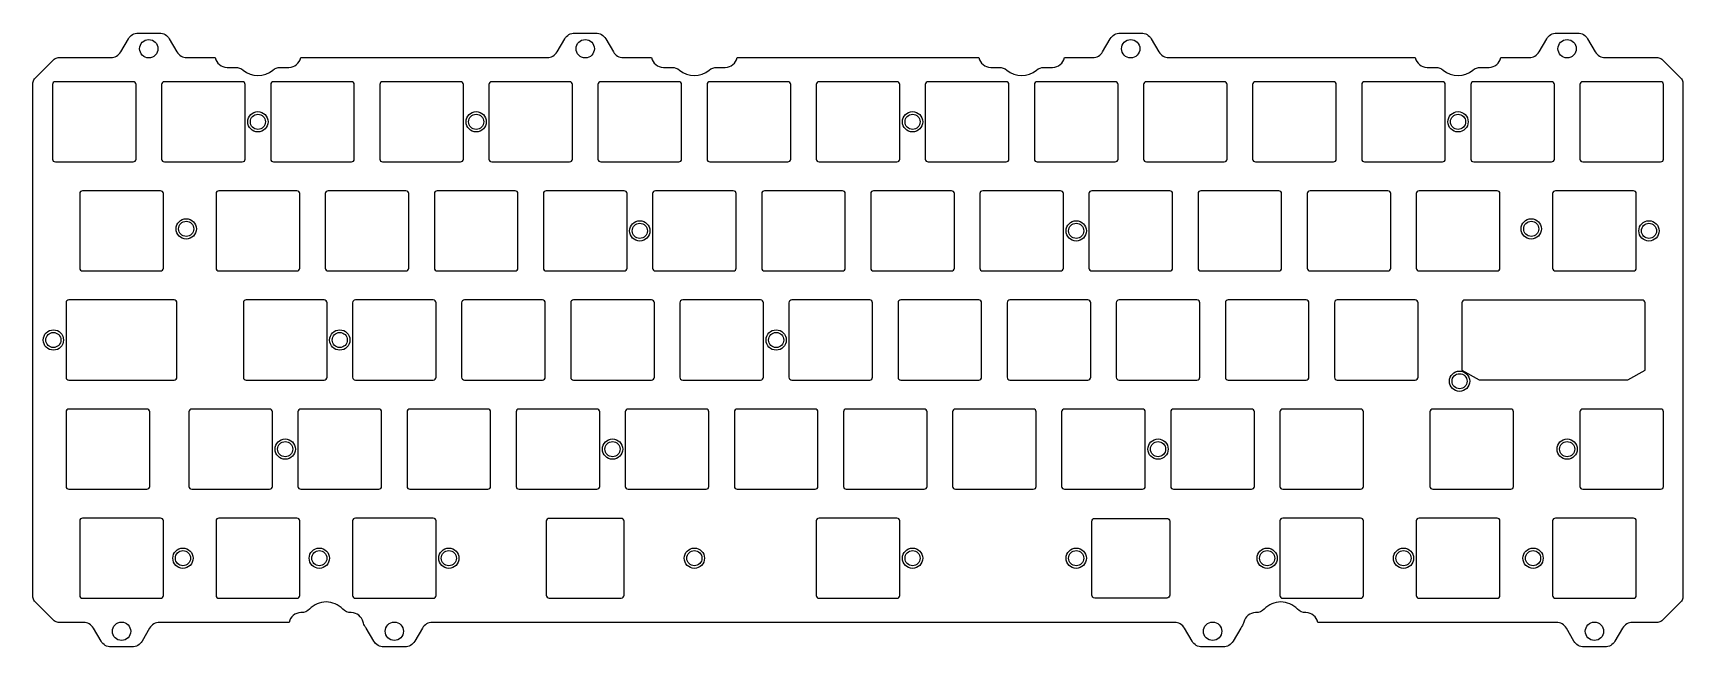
# Model space of a CAD drawing. Header units: millimetres. Extents: x -11 to 277, y -92 to 16.
import ezdxf

# ---------------------------------------------------------------- set-up
doc = ezdxf.new("R2010")
doc.units = ezdxf.units.MM
doc.header["$MEASUREMENT"] = 0
doc.layers.add('BLACK', color=7, linetype='Continuous')

msp = doc.modelspace()

# ---------------------------------------------------------------- linework, layer by layer
msp.add_line((12.06, -25.55), (12.06, -12.55))
for points in [[(210.07, -85.08, 0.429465), (204.27, -85.08, -0.205651), (202.82, -85.7), (202.77, -85.7, 0.351825), (200.72, -87.35, -0.113681), (200.33, -88.16, 0.036711), (200.17, -88.4), (198.84, -90.7, -0.267949), (197.11, -91.7), (193.42, -91.7, -0.267949), (191.69, -90.7), (190.36, -88.4, 0.267949), (188.63, -87.4), (59.02, -87.4, 0.267949), (57.29, -88.4), (55.96, -90.7, -0.267949), (54.23, -91.7), (50.54, -91.7, -0.267949), (48.81, -90.7), (47.48, -88.4, 0.036708), (47.32, -88.16, -0.11368), (46.93, -87.35, 0.351828), (44.88, -85.7), (44.83, -85.7, -0.205651), (43.38, -85.08, 0.429465), (37.58, -85.08, -0.205651), (36.13, -85.7), (36.08, -85.7, 0.359132), (34.02, -87.4), (11.4, -87.4, 0.267949), (9.67, -88.4), (8.34, -90.7, -0.267949), (6.61, -91.7), (2.92, -91.7, -0.267949), (1.19, -90.7), (-0.14, -88.4, 0.267949), (-1.87, -87.4), (-6.29, -87.4, -0.198912), (-6.99, -87.11), (-10.41, -83.69, -0.198912), (-10.7, -82.99), (-10.7, 6.79, -0.198912), (-10.41, 7.49), (-6.99, 10.91, -0.198912), (-6.29, 11.2), (2.89, 11.2, 0.267949), (4.62, 12.2), (5.95, 14.5, -0.267949), (7.68, 15.5), (11.37, 15.5, -0.267949), (13.1, 14.5), (14.43, 12.2, 0.267949), (16.16, 11.2), (21.11, 11.2, 0.359132), (23.18, 9.5), (24.67, 9.5, -0.179027), (25.97, 9.02, 0.36991), (31.18, 9.02, -0.179027), (32.48, 9.5), (33.98, 9.5, 0.359132), (36.04, 11.2), (79.09, 11.2, 0.267949), (80.82, 12.2), (82.15, 14.5, -0.267949), (83.88, 15.5), (87.57, 15.5, -0.267949), (89.3, 14.5), (90.63, 12.2, 0.267949), (92.36, 11.2), (97.31, 11.2, 0.359132), (99.38, 9.5), (100.87, 9.5, -0.179027), (102.17, 9.02, 0.36991), (107.38, 9.02, -0.179027), (108.68, 9.5), (110.17, 9.5, 0.359132), (112.24, 11.2), (154.46, 11.2, 0.359132), (156.53, 9.5), (158.02, 9.5, -0.179027), (159.32, 9.02, 0.36991), (164.53, 9.02, -0.179027), (165.83, 9.5), (167.32, 9.5, 0.359132), (169.39, 11.2), (174.34, 11.2, 0.267949), (176.07, 12.2), (177.4, 14.5, -0.267949), (179.13, 15.5), (182.82, 15.5, -0.267949), (184.55, 14.5), (185.88, 12.2, 0.267949), (187.61, 11.2), (230.66, 11.2, 0.359132), (232.72, 9.5), (234.22, 9.5, -0.179027), (235.52, 9.02, 0.36991), (240.73, 9.02, -0.179027), (242.03, 9.5), (243.53, 9.5, 0.359132), (245.59, 11.2), (250.54, 11.2, 0.267949), (252.27, 12.2), (253.6, 14.5, -0.267949), (255.33, 15.5), (259.02, 15.5, -0.267949), (260.75, 14.5), (262.08, 12.2, 0.267949), (263.81, 11.2), (272.99, 11.2, -0.198912), (273.69, 10.91), (277.11, 7.49, -0.198912), (277.4, 6.79), (277.4, -82.99, -0.198912), (277.11, -83.69), (273.69, -87.11, -0.198912), (272.99, -87.4), (268.57, -87.4, 0.267949), (266.84, -88.4), (265.51, -90.7, -0.267949), (263.78, -91.7), (260.09, -91.7, -0.267949), (258.36, -90.7), (257.03, -88.4, 0.267949), (255.3, -87.4), (213.63, -87.4, 0.359132), (211.57, -85.7), (211.52, -85.7, -0.205651)], [(-6.8, -7), (6.8, -7, 0.414214), (7.3, -6.5), (7.3, 6.5, 0.414214), (6.8, 7), (-6.8, 7, 0.414212), (-7.3, 6.5), (-7.3, -6.5, 0.414212)], [(11.75, -6.5, 0.414212), (12.25, -7), (25.85, -7, 0.414214), (26.35, -6.5), (26.35, 6.5, 0.414214), (25.85, 7), (12.25, 7, 0.414212), (11.75, 6.5)], [(30.8, 6.5), (30.8, -6.5, 0.414212), (31.3, -7), (44.9, -7, 0.414214), (45.4, -6.5), (45.4, 6.5, 0.414214), (44.9, 7), (31.3, 7, 0.414212)], [(49.85, 6.5), (49.85, -6.5, 0.414212), (50.35, -7), (63.95, -7, 0.414214), (64.45, -6.5), (64.45, 6.5, 0.414214), (63.95, 7), (50.35, 7, 0.414212)], [(68.9, 6.5), (68.9, -6.5, 0.414212), (69.4, -7), (83, -7, 0.414214), (83.5, -6.5), (83.5, 6.5, 0.414214), (83, 7), (69.4, 7, 0.414212)], [(87.95, -6.5, 0.414212), (88.45, -7), (102.05, -7, 0.414214), (102.55, -6.5), (102.55, 6.5, 0.414214), (102.05, 7), (88.45, 7, 0.414212), (87.95, 6.5)], [(107.5, -7), (121.1, -7, 0.414214), (121.6, -6.5), (121.6, 6.5, 0.414214), (121.1, 7), (107.5, 7, 0.414212), (107, 6.5), (107, -6.5, 0.414212)], [(140.15, 7), (126.55, 7, 0.414212), (126.05, 6.5), (126.05, -6.5, 0.414212), (126.55, -7), (140.15, -7, 0.414214), (140.65, -6.5), (140.65, 6.5, 0.414214)], [(159.2, 7), (145.6, 7, 0.414212), (145.1, 6.5), (145.1, -6.5, 0.414212), (145.6, -7), (159.2, -7, 0.414214), (159.7, -6.5), (159.7, 6.5, 0.414214)], [(178.25, 7), (164.65, 7, 0.414212), (164.15, 6.5), (164.15, -6.5, 0.414212), (164.65, -7), (178.25, -7, 0.414214), (178.75, -6.5), (178.75, 6.5, 0.414214)], [(197.8, -6.5), (197.8, 6.5, 0.414214), (197.3, 7), (183.7, 7, 0.414212), (183.2, 6.5), (183.2, -6.5, 0.414212), (183.7, -7), (197.3, -7, 0.414214)], [(202.75, -7), (216.35, -7, 0.414214), (216.85, -6.5), (216.85, 6.5, 0.414214), (216.35, 7), (202.75, 7, 0.414212), (202.25, 6.5), (202.25, -6.5, 0.414212)], [(235.9, -6.5), (235.9, 6.5, 0.414214), (235.4, 7), (221.8, 7, 0.414212), (221.3, 6.5), (221.3, -6.5, 0.414212), (221.8, -7), (235.4, -7, 0.414214)], [(240.35, 6.5), (240.35, -6.5, 0.414212), (240.85, -7), (254.45, -7, 0.414214), (254.95, -6.5), (254.95, 6.5, 0.414214), (254.45, 7), (240.85, 7, 0.414212)], [(259.4, 6.5), (259.4, -6.5, 0.414212), (259.9, -7), (273.5, -7, 0.414214), (274, -6.5), (274, 6.5, 0.414214), (273.5, 7), (259.9, 7, 0.414212)], [(11.56, -12.05), (-2.04, -12.05, 0.414214), (-2.54, -12.55), (-2.54, -25.55, 0.414214), (-2.04, -26.05), (11.56, -26.05, 0.414212), (12.06, -25.55), (12.06, -12.55, 0.414212)], [(35.38, -12.05), (21.77, -12.05, 0.414212), (21.27, -12.55), (21.27, -25.55, 0.414212), (21.77, -26.05), (35.38, -26.05, 0.414214), (35.88, -25.55), (35.88, -12.55, 0.414214)], [(40.33, -12.55), (40.33, -25.55, 0.414212), (40.83, -26.05), (54.42, -26.05, 0.414214), (54.92, -25.55), (54.92, -12.55, 0.414214), (54.42, -12.05), (40.83, -12.05, 0.414212)], [(59.88, -26.05), (73.47, -26.05, 0.414214), (73.97, -25.55), (73.97, -12.55, 0.414214), (73.47, -12.05), (59.88, -12.05, 0.414212), (59.38, -12.55), (59.38, -25.55, 0.414212)], [(93.03, -12.55, 0.414214), (92.53, -12.05), (78.92, -12.05, 0.414212), (78.42, -12.55), (78.42, -25.55, 0.414212), (78.92, -26.05), (92.53, -26.05, 0.414214), (93.03, -25.55)], [(97.48, -25.55, 0.414212), (97.97, -26.05), (111.58, -26.05, 0.414214), (112.08, -25.55), (112.08, -12.55, 0.414214), (111.58, -12.05), (97.97, -12.05, 0.414212), (97.48, -12.55)], [(130.62, -26.05, 0.414214), (131.12, -25.55), (131.12, -12.55, 0.414214), (130.62, -12.05), (117.03, -12.05, 0.414212), (116.53, -12.55), (116.53, -25.55, 0.414212), (117.03, -26.05)], [(149.68, -26.05, 0.414214), (150.18, -25.55), (150.18, -12.55, 0.414214), (149.68, -12.05), (136.07, -12.05, 0.414212), (135.57, -12.55), (135.57, -25.55, 0.414212), (136.07, -26.05)], [(154.62, -12.55), (154.62, -25.55, 0.414212), (155.12, -26.05), (168.72, -26.05, 0.414214), (169.22, -25.55), (169.22, -12.55, 0.414214), (168.72, -12.05), (155.12, -12.05, 0.414212)], [(174.18, -12.05, 0.414212), (173.68, -12.55), (173.68, -25.55, 0.414212), (174.18, -26.05), (187.78, -26.05, 0.414214), (188.28, -25.55), (188.28, -12.55, 0.414214), (187.78, -12.05)], [(193.22, -26.05), (206.82, -26.05, 0.414214), (207.32, -25.55), (207.32, -12.55, 0.414214), (206.82, -12.05), (193.22, -12.05, 0.414212), (192.72, -12.55), (192.72, -25.55, 0.414212)], [(225.88, -12.05), (212.28, -12.05, 0.414212), (211.78, -12.55), (211.78, -25.55, 0.414212), (212.28, -26.05), (225.88, -26.05, 0.414214), (226.38, -25.55), (226.38, -12.55, 0.414214)], [(244.93, -12.05), (231.32, -12.05, 0.414212), (230.82, -12.55), (230.82, -25.55, 0.414212), (231.32, -26.05), (244.93, -26.05, 0.414214), (245.43, -25.55), (245.43, -12.55, 0.414214)], [(254.64, -12.55), (254.64, -25.55, 0.414212), (255.14, -26.05), (268.74, -26.05, 0.414214), (269.24, -25.55), (269.24, -12.55, 0.414214), (268.74, -12.05), (255.14, -12.05, 0.414212)], [(14.44, -44.6), (14.44, -31.6, 0.414214), (13.94, -31.1), (-4.42, -31.1, 0.414212), (-4.92, -31.6), (-4.92, -44.6, 0.414212), (-4.42, -45.1), (13.94, -45.1, 0.414214)], [(26.04, -31.6), (26.04, -44.6, 0.414212), (26.54, -45.1), (40.14, -45.1, 0.414214), (40.64, -44.6), (40.64, -31.6, 0.414214), (40.14, -31.1), (26.54, -31.1, 0.414212)], [(45.59, -45.1), (59.19, -45.1, 0.414214), (59.69, -44.6), (59.69, -31.6, 0.414214), (59.19, -31.1), (45.59, -31.1, 0.414212), (45.09, -31.6), (45.09, -44.6, 0.414212)], [(78.24, -45.1, 0.414214), (78.74, -44.6), (78.74, -31.6, 0.414214), (78.24, -31.1), (64.64, -31.1, 0.414212), (64.14, -31.6), (64.14, -44.6, 0.414212), (64.64, -45.1)], [(83.69, -45.1), (97.29, -45.1, 0.414214), (97.79, -44.6), (97.79, -31.6, 0.414214), (97.29, -31.1), (83.69, -31.1, 0.414212), (83.19, -31.6), (83.19, -44.6, 0.414212)], [(102.24, -44.6, 0.414212), (102.74, -45.1), (116.34, -45.1, 0.414214), (116.84, -44.6), (116.84, -31.6, 0.414214), (116.34, -31.1), (102.74, -31.1, 0.414212), (102.24, -31.6)], [(121.79, -45.1), (135.39, -45.1, 0.414214), (135.89, -44.6), (135.89, -31.6, 0.414214), (135.39, -31.1), (121.79, -31.1, 0.414212), (121.29, -31.6), (121.29, -44.6, 0.414212)], [(154.94, -44.6), (154.94, -31.6, 0.414214), (154.44, -31.1), (140.84, -31.1, 0.414212), (140.34, -31.6), (140.34, -44.6, 0.414212), (140.84, -45.1), (154.44, -45.1, 0.414214)], [(173.99, -44.6), (173.99, -31.6, 0.414214), (173.49, -31.1), (159.89, -31.1, 0.414212), (159.39, -31.6), (159.39, -44.6, 0.414212), (159.89, -45.1), (173.49, -45.1, 0.414214)], [(178.44, -31.6), (178.44, -44.6, 0.414212), (178.94, -45.1), (192.54, -45.1, 0.414214), (193.04, -44.6), (193.04, -31.6, 0.414214), (192.54, -31.1), (178.94, -31.1, 0.414212)], [(197.99, -45.1), (211.59, -45.1, 0.414214), (212.09, -44.6), (212.09, -31.6, 0.414214), (211.59, -31.1), (197.99, -31.1, 0.414212), (197.49, -31.6), (197.49, -44.6, 0.414212)], [(231.14, -44.6), (231.14, -31.6, 0.414214), (230.64, -31.1), (217.04, -31.1, 0.414212), (216.54, -31.6), (216.54, -44.6, 0.414212), (217.04, -45.1), (230.64, -45.1, 0.414214)], [(238.79, -31.62), (238.79, -43.34), (241.79, -45.08), (267.79, -45.08), (270.79, -43.34), (270.79, -31.62, 0.414214), (270.29, -31.12), (239.29, -31.12, 0.414212)], [(-4.92, -50.65), (-4.92, -63.65, 0.414212), (-4.42, -64.15), (9.18, -64.15, 0.414214), (9.68, -63.65), (9.68, -50.65, 0.414214), (9.18, -50.15), (-4.42, -50.15, 0.414212)], [(16.51, -50.65), (16.51, -63.65, 0.414212), (17.01, -64.15), (30.61, -64.15, 0.414214), (31.11, -63.65), (31.11, -50.65, 0.414214), (30.61, -50.15), (17.01, -50.15, 0.414212)], [(50.16, -50.65, 0.414214), (49.66, -50.15), (36.06, -50.15, 0.414212), (35.56, -50.65), (35.56, -63.65, 0.414212), (36.06, -64.15), (49.66, -64.15, 0.414214), (50.16, -63.65)], [(68.71, -64.15, 0.414214), (69.21, -63.65), (69.21, -50.65, 0.414214), (68.71, -50.15), (55.11, -50.15, 0.414212), (54.61, -50.65), (54.61, -63.65, 0.414212), (55.11, -64.15)], [(73.66, -63.65, 0.414212), (74.16, -64.15), (87.76, -64.15, 0.414214), (88.26, -63.65), (88.26, -50.65, 0.414214), (87.76, -50.15), (74.16, -50.15, 0.414212), (73.66, -50.65)], [(93.21, -50.15, 0.414212), (92.71, -50.65), (92.71, -63.65, 0.414212), (93.21, -64.15), (106.81, -64.15, 0.414214), (107.31, -63.65), (107.31, -50.65, 0.414214), (106.81, -50.15)], [(112.26, -64.15), (125.86, -64.15, 0.414214), (126.36, -63.65), (126.36, -50.65, 0.414214), (125.86, -50.15), (112.26, -50.15, 0.414212), (111.76, -50.65), (111.76, -63.65, 0.414212)], [(130.81, -50.65), (130.81, -63.65, 0.414212), (131.31, -64.15), (144.91, -64.15, 0.414214), (145.41, -63.65), (145.41, -50.65, 0.414214), (144.91, -50.15), (131.31, -50.15, 0.414212)], [(149.86, -63.65, 0.414212), (150.36, -64.15), (163.96, -64.15, 0.414214), (164.46, -63.65), (164.46, -50.65, 0.414214), (163.96, -50.15), (150.36, -50.15, 0.414212), (149.86, -50.65)], [(168.91, -63.65, 0.414212), (169.41, -64.15), (183.01, -64.15, 0.414214), (183.51, -63.65), (183.51, -50.65, 0.414214), (183.01, -50.15), (169.41, -50.15, 0.414212), (168.91, -50.65)], [(187.96, -63.65, 0.414212), (188.46, -64.15), (202.06, -64.15, 0.414214), (202.56, -63.65), (202.56, -50.65, 0.414214), (202.06, -50.15), (188.46, -50.15, 0.414212), (187.96, -50.65)], [(221.11, -64.15, 0.414214), (221.61, -63.65), (221.61, -50.65, 0.414214), (221.11, -50.15), (207.51, -50.15, 0.414212), (207.01, -50.65), (207.01, -63.65, 0.414212), (207.51, -64.15)], [(11.56, -83.2, 0.414214), (12.06, -82.7), (12.06, -69.7, 0.414214), (11.56, -69.2), (-2.04, -69.2, 0.414212), (-2.54, -69.7), (-2.54, -82.7, 0.414212), (-2.04, -83.2)], [(-2.04, -69.2, 0.414212), (-2.54, -69.7), (-2.54, -82.7, 0.414212), (-2.04, -83.2), (11.56, -83.2, 0.414214), (12.06, -82.7), (12.06, -69.7, 0.414214), (11.56, -69.2)], [(21.77, -69.2, 0.414212), (21.27, -69.7), (21.27, -82.7, 0.414212), (21.77, -83.2), (35.38, -83.2, 0.414214), (35.88, -82.7), (35.88, -69.7, 0.414214), (35.38, -69.2)], [(21.77, -83.2), (35.38, -83.2, 0.414214), (35.88, -82.7), (35.88, -69.7, 0.414214), (35.38, -69.2), (21.77, -69.2, 0.414212), (21.27, -69.7), (21.27, -82.7, 0.414212)], [(59.19, -69.2), (45.59, -69.2, 0.414212), (45.09, -69.7), (45.09, -82.7, 0.414212), (45.59, -83.2), (59.19, -83.2, 0.414214), (59.69, -82.7), (59.69, -69.7, 0.414214)], [(45.09, -82.7, 0.414212), (45.59, -83.2), (59.19, -83.2, 0.414214), (59.69, -82.7), (59.69, -69.7, 0.414214), (59.19, -69.2), (45.59, -69.2, 0.414212), (45.09, -69.7)], [(92.02, -83.15, 0.414212), (92.52, -82.65), (92.52, -69.75, 0.414212), (92.02, -69.25), (79.42, -69.25, 0.414212), (78.92, -69.75), (78.92, -82.65, 0.414212), (79.42, -83.15)], [(92.02, -83.15, 0.414212), (92.52, -82.65), (92.52, -69.75, 0.414212), (92.02, -69.25), (79.42, -69.25, 0.414212), (78.92, -69.75), (78.92, -82.65, 0.414212), (79.42, -83.15)], [(126.55, -83.2), (140.15, -83.2, 0.414214), (140.65, -82.7), (140.65, -69.7, 0.414214), (140.15, -69.2), (126.55, -69.2, 0.414212), (126.05, -69.7), (126.05, -82.7, 0.414212)], [(126.05, -69.7), (126.05, -82.7, 0.414212), (126.55, -83.2), (140.15, -83.2, 0.414214), (140.65, -82.7), (140.65, -69.7, 0.414214), (140.15, -69.2), (126.55, -69.2, 0.414212)], [(187.78, -69.75), (187.78, -82.65, -0.414214), (187.28, -83.15), (174.68, -83.15, -0.414214), (174.18, -82.65), (174.18, -69.75, -0.414214), (174.68, -69.25), (187.28, -69.25, -0.414214)], [(187.28, -83.15), (174.68, -83.15, -0.414214), (174.18, -82.65), (174.18, -69.75, -0.414214), (174.68, -69.25), (187.28, -69.25, -0.414214), (187.78, -69.75), (187.78, -82.65, -0.414214)], [(207.01, -69.7), (207.01, -82.7, 0.414212), (207.51, -83.2), (221.11, -83.2, 0.414214), (221.61, -82.7), (221.61, -69.7, 0.414214), (221.11, -69.2), (207.51, -69.2, 0.414212)], [(207.01, -69.7), (207.01, -82.7, 0.414212), (207.51, -83.2), (221.11, -83.2, 0.414214), (221.61, -82.7), (221.61, -69.7, 0.414214), (221.11, -69.2), (207.51, -69.2, 0.414212)], [(245.43, -82.7), (245.43, -69.7, 0.414214), (244.93, -69.2), (231.32, -69.2, 0.414212), (230.82, -69.7), (230.82, -82.7, 0.414212), (231.32, -83.2), (244.93, -83.2, 0.414214)], [(245.43, -82.7), (245.43, -69.7, 0.414214), (244.93, -69.2), (231.32, -69.2, 0.414212), (230.82, -69.7), (230.82, -82.7, 0.414212), (231.32, -83.2), (244.93, -83.2, 0.414214)], [(269.24, -82.7), (269.24, -69.7, 0.414214), (268.74, -69.2), (255.14, -69.2, 0.414212), (254.64, -69.7), (254.64, -82.7, 0.414212), (255.14, -83.2), (268.74, -83.2, 0.414214)], [(269.24, -69.7, 0.414214), (268.74, -69.2), (255.14, -69.2, 0.414212), (254.64, -69.7), (254.64, -82.7, 0.414212), (255.14, -83.2), (268.74, -83.2, 0.414214), (269.24, -82.7)]]:
    msp.add_lwpolyline(points, format="xyb", close=True)
for centre, radius in [((9.52, 12.75), 1.6), ((85.72, 12.75), 1.6), ((180.97, 12.75), 1.6), ((257.17, 12.75), 1.6), ((28.57, 0), 1.77), ((28.57, 0), 1.32), ((66.68, 0), 1.77), ((66.68, 0), 1.32), ((142.88, 0), 1.77), ((142.88, 0), 1.32), ((238.12, 0), 1.77), ((238.12, 0), 1.32), ((16.05, -18.7), 1.77), ((95.25, -19.05), 1.77), ((171.45, -19.05), 1.77), ((250.9, -18.7), 1.77), ((271.46, -19.05), 1.77), ((16.05, -18.7), 1.32), ((95.25, -19.05), 1.32), ((171.45, -19.05), 1.32), ((250.9, -18.7), 1.32), ((271.46, -19.05), 1.32), ((-7.14, -38.1), 1.77), ((-7.14, -38.1), 1.32), ((42.86, -38.1), 1.77), ((42.86, -38.1), 1.32), ((119.06, -38.1), 1.77), ((119.06, -38.1), 1.32), ((238.39, -45.3), 1.77), ((238.39, -45.3), 1.32), ((33.34, -57.15), 1.77), ((33.34, -57.15), 1.32), ((90.49, -57.15), 1.77), ((90.49, -57.15), 1.32), ((185.74, -57.15), 1.77), ((185.74, -57.15), 1.32), ((15.48, -76.2), 1.77), ((15.48, -76.2), 1.32), ((39.29, -76.2), 1.77), ((39.29, -76.2), 1.32), ((61.91, -76.2), 1.77), ((61.91, -76.2), 1.32), ((104.78, -76.2), 1.77), ((104.78, -76.2), 1.32), ((142.88, -76.2), 1.77), ((142.88, -76.2), 1.32), ((171.45, -76.2), 1.77), ((171.45, -76.2), 1.32), ((204.79, -76.2), 1.77), ((204.79, -76.2), 1.32), ((228.6, -76.2), 1.77), ((228.6, -76.2), 1.32), ((251.22, -76.2), 1.77), ((251.22, -76.2), 1.32), ((4.76, -88.95), 1.6), ((52.39, -88.95), 1.6), ((195.26, -88.95), 1.6), ((261.94, -88.95), 1.6)]:
    msp.add_circle(centre, radius)
at = {"layer": 'BLACK', "linetype": 'Continuous'}
for p, q in [((233.21, -50.65), (233.21, -63.65)), ((247.31, -50.15), (233.71, -50.15)), ((247.81, -63.65), (247.81, -50.64)), ((259.4, -50.65), (259.4, -63.65)), ((273.5, -50.15), (259.9, -50.15)), ((274, -63.65), (274, -50.65)), ((233.71, -64.15), (247.31, -64.15)), ((259.9, -64.15), (273.5, -64.15))]:
    msp.add_line(p, q, dxfattribs=at)
at = {"layer": 'BLACK'}
for radius in [1.77, 1.32]:
    msp.add_circle((257.17, -57.15), radius, dxfattribs=at)
for centre, start, end in [((233.71, -50.65), 89.9899, 180), ((247.31, -50.65), 0.935, 90), ((259.9, -50.65), 90, 180), ((273.5, -50.65), 0, 90), ((233.71, -63.65), 179.994, 270), ((247.31, -63.65), 270.7268, 0), ((259.9, -63.65), 180, 270), ((273.5, -63.65), 270, 0)]:
    msp.add_arc(centre, 0.5, start, end, dxfattribs=at)

doc.saveas('drawing.dxf')
